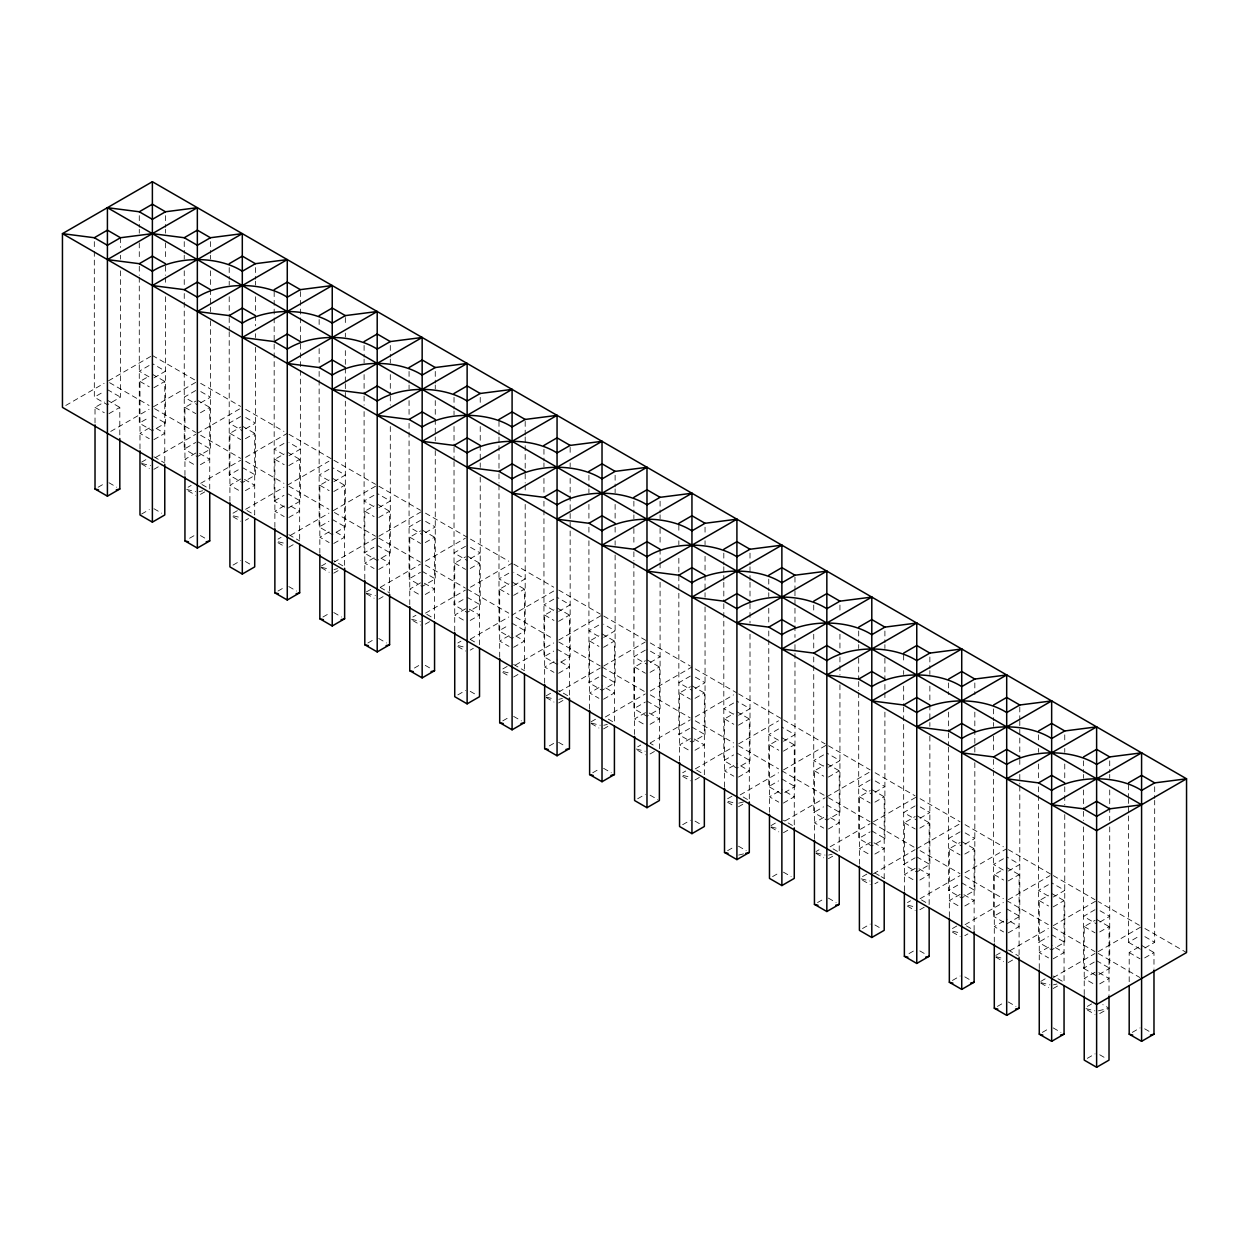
<?xml version="1.0" encoding="UTF-8"?>
<svg xmlns="http://www.w3.org/2000/svg" width="1249" height="1249" viewBox="0 0 1249 1249"><rect width="100%" height="100%" fill="white"/><g stroke="black" fill="none" stroke-linecap="round" stroke-linejoin="round"><path stroke-width="0.75" stroke-dasharray="5 3.75" d="M65.775 405.472L104.089 383.349M150.707 356.433L107.414 381.429L149.053 405.472M94.315 251.346L94.315 397.166L104.135 391.499M149.099 365.535L139.279 371.203L152.378 378.775M95.018 422.943L95.018 407.393L104.323 402.022M139.982 448.891L139.982 381.429L149.287 376.058M120.513 270.783L120.513 397.166L107.414 404.738L94.315 397.166M154.017 377.822L165.477 371.203L152.378 363.646M108.96 413.653L119.81 407.393L119.81 436.541M153.924 387.69L164.774 381.429L164.774 464.441M110.739 431.42L149.053 409.313M195.671 382.397L152.378 407.393L195.671 432.388M139.279 277.294L139.279 423.13L149.099 417.463M195.703 390.547L184.243 397.166L197.342 404.738M149.287 427.985L139.982 433.356L149.287 438.711M184.946 475.401L184.946 407.393L195.796 401.132M165.477 296.747L165.477 423.13L152.378 430.686L139.279 423.13M200.621 402.834L210.441 397.166L200.621 391.499M153.924 439.617L164.774 433.356L152.378 426.19M200.433 412.748L209.738 407.393L209.738 489.015M98.125 487.219L104.323 483.644M141.543 462.161L146.18 459.476M155.703 457.384L195.671 434.309M197.342 433.356L240.635 408.345M184.243 293.531L184.243 449.094L195.703 442.474M240.667 416.51L229.207 423.13L242.306 430.686M153.924 469.312L161.667 464.847M195.796 453.044L184.946 459.304L195.796 465.565M229.91 501.364L229.91 433.356L240.76 427.096M210.441 320.759L210.441 449.094L197.342 456.65L184.243 449.094M245.585 428.797L255.405 423.13L242.306 415.558M200.433 464.675L209.738 459.304L197.342 452.154M245.397 438.711L254.702 433.356L254.702 514.963L245.397 509.608M141.543 514.073L149.287 509.608M188.053 487.219L191.144 485.439M200.667 483.347L240.635 460.272M245.631 457.384L287.27 433.356M229.207 331.75L229.207 475.042L240.667 468.437M283.991 443.411L274.171 449.094L287.27 456.65M200.433 494.37L205.086 491.7M240.76 479.007L229.91 485.268L240.76 491.528M274.874 527.328L274.874 459.304L284.179 453.949M255.405 347.3L255.405 475.042L242.306 482.614L229.207 475.042M288.909 455.713L300.369 449.094L288.909 442.474M245.397 490.638L254.702 485.268L242.306 478.117M288.816 465.565L299.666 459.304L299.666 542.316M189.598 538.241L195.796 534.666M233.017 513.183L237.653 510.498M245.631 509.311L283.945 487.188M287.27 485.268L328.909 461.224M274.171 344.084L274.171 501.005L283.991 495.338M328.955 469.374L319.135 475.042L332.234 482.614M245.397 520.333L248.504 518.554M284.179 505.861L274.874 511.231L284.179 516.586M319.838 553.291L319.838 485.268L329.143 479.897M300.369 344.084L300.369 501.005L287.27 508.577L274.171 501.005M333.873 481.661L345.333 475.042L332.234 467.485M288.816 517.492L299.666 511.231L287.27 504.081M333.78 491.528L344.63 485.268L344.63 566.89L333.78 560.629M233.017 565.094L240.76 560.629M277.981 539.146L281.072 537.351M290.595 535.259L328.909 513.152M375.527 486.236L332.234 511.231L375.527 536.227M319.135 371.421L319.135 526.969L328.955 521.301M373.919 495.338L364.099 501.005L377.198 508.577M288.816 547.187L296.559 542.722M329.143 531.824L319.838 537.195L329.143 542.55M364.802 579.239L364.802 511.231L374.107 505.861M345.333 383.662L345.333 526.969L332.234 534.525L319.135 526.969M378.837 507.625L390.297 501.005L377.198 493.449M333.78 543.456L344.63 537.195L332.234 530.029M378.744 517.492L389.594 511.231L389.594 594.243M277.981 591.058L284.179 587.483M321.399 566L326.036 563.315M333.905 562.191L375.527 538.147M378.869 536.227L422.162 511.231M364.099 411.561L364.099 552.932L373.919 547.249M420.523 520.349L409.063 526.969L422.162 534.525M333.78 573.15L338.432 570.465M374.107 557.788L364.802 563.143L374.107 568.514M409.766 604.657L409.766 537.195L420.616 530.934M390.297 426.549L390.297 552.932L377.198 560.489L364.099 552.932M425.441 532.636L435.261 526.969L422.162 519.412M378.744 569.403L389.594 563.143L377.198 555.992M425.253 542.55L434.558 537.195L434.558 618.801M322.945 617.022L329.143 613.446M366.363 591.948L371 589.278M380.523 587.186L420.491 564.111M425.487 561.223L465.455 538.147M409.063 423.333L409.063 578.88L420.523 572.276M465.487 546.313L454.027 552.932L467.126 560.489M378.744 599.114L383.396 596.429M420.616 582.846L409.766 589.106L420.616 595.367M454.73 631.167L454.73 563.143L465.58 556.882M435.261 450.561L435.261 578.88L422.162 586.452L409.063 578.88M470.405 558.6L480.225 552.932L467.126 545.36M425.253 594.477L434.558 589.106L422.162 581.956M470.217 568.514L479.522 563.143L479.522 644.765M367.909 642.985L374.107 639.41M412.873 617.022L415.964 615.226M425.487 613.15L465.455 590.074M470.451 587.186L512.09 563.143M454.027 461.537L454.027 604.844L465.487 598.224M508.811 573.213L498.991 578.88L512.09 586.452M425.253 624.172L429.906 621.487M465.58 608.809L454.73 615.07L465.58 621.331M499.694 657.13L499.694 589.106L508.999 583.736M480.225 477.102L480.225 604.844L467.126 612.416L454.027 604.844M513.729 585.5L525.189 578.88L513.729 572.276M470.217 620.441L479.522 615.07L467.126 607.92M513.636 595.367L524.486 589.106L524.486 672.118M414.418 668.043L420.616 664.468M457.837 642.985L460.928 641.19M470.451 639.098L508.765 616.99M553.729 591.027L512.09 615.07L553.729 639.098M498.991 484.971L498.991 630.807L508.811 625.14M553.775 599.177L543.955 604.844L557.054 612.416M470.217 650.136L473.324 648.34M508.999 635.663L499.694 641.034L508.999 646.389M544.658 683.078L544.658 615.07L553.963 609.699M525.189 504.424L525.189 630.807L512.09 638.364L498.991 630.807M558.693 611.464L570.153 604.844L557.054 597.287M513.636 647.294L524.486 641.034L512.09 633.868M558.6 621.331L569.45 615.07L569.45 696.692L558.6 690.432M457.837 694.897L465.58 690.432M502.801 668.933L507.437 666.263M515.415 665.061L553.729 642.954M558.725 640.066L602.018 615.07M543.955 501.208L543.955 656.771L553.775 651.088M598.739 625.14L588.919 630.807L602.018 638.364M513.636 676.989L521.379 672.524M553.963 661.627L544.658 666.982L553.963 672.352M589.622 709.042L589.622 641.034L598.927 635.663M570.153 478.461L570.153 656.771L557.054 664.327L543.955 656.771M603.657 637.427L615.117 630.807L603.657 624.188M558.6 673.242L569.45 666.982L557.054 659.831M603.564 647.294L614.414 641.034L614.414 722.656L605.109 717.285M502.801 720.86L508.999 717.285M546.219 695.787L550.856 693.117M558.725 691.977L600.347 667.95M603.689 666.029L645.311 641.986M588.919 540.786L588.919 682.719L598.739 677.052M645.343 650.151L633.883 656.771L646.982 664.327M558.6 702.953L563.252 700.267M598.927 687.574L589.622 692.945L598.927 698.316M634.586 734.459L634.586 666.982L645.436 660.721M615.117 554.978L615.117 682.719L602.018 690.291L588.919 682.719M650.261 662.438L660.081 656.771L646.982 649.199M603.564 699.206L614.414 692.945L602.018 685.795M650.073 672.352L659.378 666.982L659.378 749.993M549.31 745.918L553.963 743.249M591.183 721.75L595.82 719.065M605.343 716.988L645.311 693.913M650.307 691.025L691.946 666.982M633.883 562.862L633.883 708.683L645.343 702.063M690.307 676.115L678.847 682.719L691.946 690.291M603.564 728.901L608.216 726.231M645.436 712.648L634.586 718.909L645.436 725.169M679.55 760.969L679.55 692.945L690.4 686.685M660.081 582.299L660.081 708.683L646.982 716.255L633.883 708.683M695.225 688.402L705.045 682.719L695.225 677.052M650.073 724.279L659.378 718.909L646.982 711.758M695.037 698.316L704.342 692.945L704.342 774.567L695.037 769.197M592.729 772.772L598.927 769.197M637.693 746.824L640.784 745.029M650.307 742.936L690.275 719.861M695.271 716.988L733.585 694.866M678.847 558.287L678.847 734.646L690.307 728.026M733.631 703.015L723.811 708.683L736.91 716.255M650.073 753.974L654.726 751.289M690.4 738.612L679.55 744.872L690.4 751.133M724.514 786.917L724.514 718.909L733.819 713.538M705.045 606.889L705.045 734.646L691.946 742.203L678.847 734.646M738.549 715.302L750.009 708.683L736.91 701.126M695.037 750.227L704.342 744.872L691.946 737.706M738.456 725.169L749.306 718.909L749.306 800.531L740.001 795.16M637.693 798.736L645.436 794.27M682.657 772.772L685.748 770.992M695.271 768.9L733.585 746.793M738.581 743.904L778.549 720.829M723.811 603.689L723.811 760.61L733.631 754.927M778.595 728.979L768.775 734.646L781.874 742.203M695.037 779.938L699.69 777.253M733.819 765.465L724.514 770.82L733.819 776.191M769.478 812.334L769.478 744.872L778.783 739.502M750.009 634.227L750.009 760.61L736.91 768.166L723.811 760.61M783.513 741.266L794.973 734.646L781.874 727.09M738.456 777.081L749.306 770.82L736.91 763.67M783.42 751.133L794.27 744.872L794.27 826.495L783.42 820.234M682.657 824.699L690.4 820.234M727.621 798.736L732.257 796.05M740.235 794.864L778.549 772.756M783.545 769.868L826.838 744.872M768.775 631.01L768.775 786.558L778.595 780.89M823.559 754.927L813.739 760.61L826.838 768.166M738.456 806.792L743.108 804.106M778.783 791.413L769.478 796.784L778.783 802.155M814.442 838.844L814.442 770.82L823.747 765.465M794.973 644.625L794.973 786.558L781.874 794.13L768.775 786.558M828.477 767.229L839.937 760.61L826.838 753.038M783.42 803.045L794.27 796.784L781.874 789.633M828.384 777.081L839.234 770.82L839.234 852.442L829.929 847.087M727.621 850.663L733.819 847.087M771.039 825.589L775.676 822.904M785.199 820.827L825.167 797.752M826.838 796.784L870.131 771.788M813.739 656.974L813.739 812.521L823.559 806.854M870.163 779.954L858.703 786.558L871.802 794.13M783.42 832.74L788.072 830.07M823.747 817.377L814.442 822.748L823.747 828.118M859.406 864.246L859.406 796.784L870.256 790.523M839.937 684.78L839.937 812.521L826.838 820.093L813.739 812.521M875.081 792.241L884.901 786.558L871.802 779.001M828.384 829.008L839.234 822.748L826.838 815.597M874.893 802.155L884.198 796.784L884.198 879.796M772.585 876.611L778.783 873.035M816.003 851.553L819.094 849.757M830.163 846.775L870.131 823.7M873.473 821.78L916.766 796.784M858.703 692.649L858.703 838.485L870.163 831.865M915.127 805.902L903.667 812.521L916.766 820.093M828.384 858.703L834.582 855.128M870.256 842.451L859.406 848.711L870.256 854.972M904.37 890.756L904.37 822.748L915.22 816.487M884.901 712.102L884.901 838.485L871.802 846.041L858.703 838.485M920.045 818.204L929.865 812.521L916.766 804.965M874.893 854.066L884.198 848.711L871.802 841.545M919.857 828.118L929.162 822.748L929.162 904.37L921.419 899.889M817.549 902.574L823.747 898.999M862.513 876.611L867.149 873.941M873.473 873.707L915.095 849.663M916.766 848.711L960.059 823.7M903.667 706.95L903.667 864.449L915.127 857.829M960.091 831.865L948.631 838.485L961.73 846.041M874.893 883.777L878 881.981M915.22 868.398L904.37 874.659L915.22 880.92M949.334 916.719L949.334 848.711L960.184 842.451M929.865 736.114L929.865 864.449L916.766 872.005L903.667 864.449M965.009 844.152L974.829 838.485L961.73 830.928M919.857 880.03L929.162 874.659L916.766 867.509M964.821 854.066L974.126 848.711L974.126 930.333L964.821 924.963M862.513 928.538L870.256 924.073M907.477 902.574L910.568 900.794M920.091 898.702L960.059 875.627M965.055 872.739L1006.694 848.711M948.631 747.105L948.631 890.396L960.091 883.792M1003.415 858.766L993.595 864.449L1006.694 872.005M919.857 909.725L924.51 907.055M960.184 894.362L949.334 900.623L960.184 906.883M994.298 942.136L994.298 874.659L1003.603 869.304M974.829 762.655L974.829 890.396L961.73 897.969L948.631 890.396M1008.333 871.068L1019.793 864.449L1006.694 856.876M964.821 905.993L974.126 900.623L961.73 893.472M1008.24 880.92L1019.09 874.659L1019.09 957.671M909.022 953.596L915.22 950.021M952.441 928.538L957.077 925.852M965.055 924.666L1003.369 902.543M1008.365 899.67L1049.987 875.627M993.595 770.539L993.595 916.36L1003.415 910.693M1048.379 884.729L1038.559 890.396L1051.658 897.969M964.821 935.688L967.928 933.909M1003.603 921.216L994.298 926.586L1003.603 931.957M1039.262 968.646L1039.262 900.623L1048.567 895.252M1019.793 786.089L1019.793 916.36L1006.694 923.932L993.595 916.36M1053.297 897.016L1064.757 890.396L1051.658 882.84M1008.24 932.847L1019.09 926.586L1006.694 919.436M1053.204 906.883L1064.054 900.623L1064.054 982.245L1053.204 975.984M952.441 980.449L960.184 975.984M995.859 955.391L1000.496 952.706M1010.019 950.614L1048.333 928.507M1053.329 925.618L1096.622 900.623M1038.559 786.776L1038.559 942.324L1048.379 936.656M1094.983 909.74L1083.523 916.36L1096.622 923.932M1008.24 962.542L1015.983 958.077M1048.567 947.179L1039.262 952.55L1048.567 957.905M1084.226 994.594L1084.226 926.586L1095.076 920.326M1064.757 814.567L1064.757 942.324L1051.658 949.88L1038.559 942.324M1099.901 922.043L1109.721 916.36L1096.622 908.804M1053.204 958.81L1064.054 952.55L1051.658 945.384M1099.713 931.957L1109.018 926.586L1109.018 994.594M997.405 1006.413L1003.603 1002.838M1040.823 981.355L1045.46 978.67M1053.329 977.545L1094.951 953.502M1098.293 951.582L1141.586 926.586L1098.293 901.591M1083.523 826.916L1083.523 968.287L1094.983 961.668M1128.487 815.94L1128.487 942.324L1139.947 935.704M1053.204 988.505L1057.856 985.82M1095.076 972.237L1084.226 978.498L1095.076 984.758M1129.19 981.698L1129.19 952.55L1140.04 946.289M1109.721 826.916L1109.721 968.287L1096.622 975.844L1083.523 968.287M1144.865 947.991L1154.685 942.324L1154.685 800.39M1099.713 983.869L1109.018 978.498L1096.622 971.347M1144.677 957.905L1153.982 952.55L1153.982 968.084M1042.369 1032.377L1048.567 1028.801M1087.333 1006.413L1091.969 1003.728M1099.713 1013.564L1109.018 1008.208L1102.82 1004.633M1087.333 1058.34L1095.076 1053.859M1132.297 1032.377L1140.04 1027.911M199.106 491.638L202.65 490.763M333.998 569.513L337.542 568.638M558.818 699.315L562.362 698.441M603.782 725.279L607.326 724.404M738.674 803.154L745.762 801.405M738.674 855.081L743.998 853.754M828.602 855.081L832.146 854.191M1053.422 984.868L1056.966 983.993M1098.386 1010.831L1107.239 1008.646M141.761 463.488L150.614 465.674M186.725 489.452L195.578 491.638M233.454 515.853L240.542 517.601M278.418 541.801L283.726 543.128M321.618 567.327L328.69 569.076M366.582 593.291L375.434 595.476M411.546 619.254L420.398 621.44M458.274 645.639L465.362 647.404M503.238 671.603L508.546 672.914M546.438 697.129L553.51 698.878M591.402 723.093L600.254 725.279M636.365 749.041L645.218 751.242M683.094 775.442L690.182 777.19M728.058 801.405L733.366 802.717M771.258 826.932L778.33 828.68M816.221 852.88L825.074 855.081M861.186 878.843L870.038 881.029M907.914 905.244L915.002 906.993M952.878 931.208L959.966 932.956M996.077 956.718L1003.15 958.483M1041.042 982.682L1049.894 984.868M1086.005 1008.646L1094.858 1010.831M152.378 355.465L195.671 380.461M200.667 383.349L240.635 406.425M245.631 409.313L283.945 431.42M288.941 434.309L332.234 459.304M333.905 460.272L375.527 484.3M378.869 486.236L420.491 510.263M425.487 513.152L467.126 537.195M470.451 539.115L508.765 561.223M513.761 564.111L553.729 587.186M558.725 590.074L600.347 614.102M603.689 616.022L646.982 641.034M650.307 642.954L690.275 666.029M695.271 668.902L736.91 692.945M738.581 693.913L781.874 718.909M783.545 719.861L825.167 743.904M828.509 745.825L870.131 769.868M875.127 772.756L915.095 795.832M920.091 798.704L960.059 821.78M965.055 824.668L1003.369 846.775M1008.365 849.663L1051.658 874.659M1053.329 875.627L1094.951 899.67M1144.911 928.507L1186.55 952.55M1144.865 936.656L1154.685 942.324M152.378 374.278L164.774 381.429M197.342 400.242L209.738 407.393M242.306 426.19L254.702 433.356M287.27 452.154L299.666 459.304M332.234 478.117L344.63 485.268M377.198 504.081L389.594 511.231M422.162 530.029L434.558 537.195M467.126 555.992L479.522 563.143M512.09 581.956L524.486 589.106M557.054 607.92L569.45 615.07M602.018 633.868L614.414 641.034M646.982 659.831L659.378 666.982M691.946 685.795L704.342 692.945M736.91 711.758L749.306 718.909M781.874 737.706L794.27 744.872M826.838 763.67L839.234 770.82M871.802 789.633L884.198 796.784M916.766 815.597L929.162 822.748M961.73 841.545L974.126 848.711M1006.694 867.509L1019.09 874.659M1051.658 893.472L1064.054 900.623M1096.622 919.436L1109.018 926.586M1141.586 945.384L1153.982 952.55M1128.487 942.324L1141.586 949.88M139.982 381.429L149.287 386.8M184.946 407.393L195.796 413.653M229.91 433.356L240.76 439.617M274.874 459.304L284.179 464.675M319.838 485.268L329.143 490.638M364.802 511.231L374.107 516.586M409.766 537.195L420.616 543.456M454.73 563.143L465.58 569.403M499.694 589.106L508.999 594.477M544.658 615.07L553.963 620.441M589.622 641.034L598.927 646.389M634.586 666.982L645.436 673.242M679.55 692.945L690.4 699.206M724.514 718.909L733.819 724.279M769.478 744.872L778.783 750.227M814.442 770.82L823.747 776.191M859.406 796.784L870.256 803.045M904.37 822.748L915.22 829.008M949.334 848.711L960.184 854.972M994.298 874.659L1003.603 880.03M1039.262 900.623L1048.567 905.993M1084.226 926.586L1095.076 932.847M1129.19 952.55L1140.04 958.81M200.667 435.276L240.635 458.352M245.631 461.224L283.945 483.347M288.941 486.236L328.909 509.311M378.869 538.147L420.491 562.191M425.487 565.063L465.455 588.138M467.126 589.106L508.765 613.15M558.725 641.986L600.347 666.029M602.018 666.982L645.311 691.977M650.307 694.866L690.275 717.941M695.271 720.829L733.585 742.936M738.581 745.825L778.549 768.9M781.874 770.82L825.167 795.832M828.509 797.752L870.131 821.78M871.802 822.748L915.095 847.743M920.091 850.631L960.059 873.707M965.055 876.595L1003.369 898.702M1006.694 900.623L1048.333 924.666M1053.329 927.539L1094.951 951.582M1098.293 953.502L1139.915 977.545M107.414 389.61L120.513 397.166M152.378 415.558L165.477 423.13M197.342 441.522L210.441 449.094M242.306 467.485L255.405 475.042M287.27 493.449L300.369 501.005M332.234 519.412L345.333 526.969M377.198 545.36L390.297 552.932M422.162 571.324L435.261 578.88M467.126 597.287L480.225 604.844M512.09 623.251L525.189 630.807M557.054 649.199L570.153 656.771M602.018 675.163L615.117 682.719M646.982 701.126L660.081 708.683M691.946 727.09L705.045 734.646M736.91 753.038L750.009 760.61M781.874 779.001L794.973 786.558M826.838 804.965L839.937 812.521M871.802 830.928L884.901 838.485M916.766 856.876L929.865 864.449M961.73 882.84L974.829 890.396M1006.694 908.804L1019.793 916.36M1051.658 934.767L1064.757 942.324M1096.622 960.715L1109.721 968.287M107.414 400.242L119.81 407.393M95.018 407.393L104.323 412.748M153.924 456.791L164.774 463.051M201.995 484.534L206.631 487.219M288.816 534.666L299.666 540.926M380.289 587.483L389.594 592.853M426.815 614.336L431.451 617.022M470.217 639.41L476.415 642.985M513.636 664.468L524.486 670.729M650.073 743.249L653.18 745.029M874.893 873.035L879.546 875.721M881.091 876.611L884.198 878.406M1008.24 950.021L1019.09 956.281M1144.677 1028.801L1150.875 1032.377M141.543 463.941L149.287 468.422M188.053 490.795L195.796 495.275M233.017 516.758L240.76 521.223M277.981 542.722L284.179 546.297M321.399 567.78L329.143 572.261M366.363 593.743L374.107 598.209M412.873 620.597L420.616 625.062M457.837 646.56L465.58 651.026M502.801 672.524L508.999 676.099M546.219 697.582L553.963 702.047M591.183 723.546L598.927 728.011M637.693 750.399L645.436 754.864M682.657 776.363L690.4 780.828M727.621 802.311L733.819 805.886M771.039 827.384L778.783 831.85M816.003 853.348L823.747 857.813M862.513 880.202L870.256 884.667M907.477 906.149L915.22 910.63M952.441 932.113L960.184 936.578M995.859 957.187L1003.603 961.652M1040.823 983.135L1048.567 987.616M1087.333 1009.988L1095.076 1014.469M108.96 482.754L116.703 487.219M153.924 508.718L161.667 513.183M200.433 535.571L205.086 538.241M245.397 561.519L251.595 565.094M288.816 586.593L296.559 591.058M333.78 612.556L341.523 617.022M378.744 638.504L386.487 642.985M425.253 665.358L431.451 668.933M470.217 691.322L476.415 694.897M513.636 716.395L521.379 720.86M558.6 742.343L564.798 745.918M603.564 768.307L611.307 772.772M650.073 795.16L657.817 799.625M695.037 821.124L701.235 824.699M738.456 846.182L746.199 850.663M783.42 872.145L791.163 876.611M828.384 898.109L836.127 902.574M874.893 924.963L881.091 928.538M919.857 950.926L924.51 953.596M964.821 976.874L971.019 980.449M1008.24 1001.948L1015.983 1006.413M1053.204 1027.911L1060.947 1032.377M1099.713 1054.765L1105.911 1058.34M1154.685 786.776L1154.685 798.439M1128.487 784.825L1128.487 796.487M1128.487 798.439L1128.487 813.989M1109.721 760.813L1109.721 772.475M1109.721 774.427L1109.721 778.314M1109.721 789.977L1109.721 820.515M1083.523 760.813L1083.523 772.475M1083.523 774.427L1083.523 778.314M1083.523 789.977L1083.523 809.414M1083.523 811.366L1083.523 820.515M1064.757 734.849L1064.757 740.688M1064.757 748.463L1064.757 752.351M1064.757 764.013L1064.757 779.579M1064.757 786.776L1064.757 804.856M1038.559 734.849L1038.559 740.688M1038.559 748.463L1038.559 752.351M1038.559 764.013L1038.559 779.579M1019.793 706.95L1019.793 718.612M1019.793 720.564L1019.793 736.114M1019.793 738.065L1019.793 757.503M1019.793 759.454L1019.793 767.229M1019.793 774.427L1019.793 784.138M993.595 708.886L993.595 720.564M993.595 722.5L993.595 726.387M993.595 736.114L993.595 751.664M993.595 759.454L993.595 768.588M974.829 682.938L974.829 694.6M974.829 712.102L974.829 745.153M974.829 747.105L974.829 752.928M948.631 682.938L948.631 694.6M948.631 712.102L948.631 731.539M948.631 732.913L948.631 745.153M929.865 656.974L929.865 668.637M929.865 670.588L929.865 674.476M929.865 686.138L929.865 701.688M929.865 704.998L929.865 726.387M903.667 655.022L903.667 662.813M903.667 670.588L903.667 674.476M903.667 686.138L903.667 705.576M884.901 631.01L884.901 642.673M884.901 644.625L884.901 648.512M884.901 658.239L884.901 690.713M884.901 692.649L884.901 698.488M858.703 631.01L858.703 642.673M858.703 644.625L858.703 648.512M858.703 658.239L858.703 679.628M858.703 681.564L858.703 690.713M839.937 605.047L839.937 612.837M839.937 634.227L839.937 649.777M839.937 656.974L839.937 675.053M813.739 605.047L813.739 612.837M813.739 634.227L813.739 649.777M794.973 577.147L794.973 588.81M794.973 590.761L794.973 606.311M794.973 608.263L794.973 637.427M768.775 579.099L768.775 590.761M768.775 592.697L768.775 596.6M768.775 608.263L768.775 623.813M750.009 553.135L750.009 564.798M750.009 566.749L750.009 580.363M750.009 582.299L750.009 601.737M750.009 603.689L750.009 623.126M723.811 553.135L723.811 564.798M723.811 566.749L723.811 580.363M723.811 582.299L723.811 601.737M705.045 527.172L705.045 533.011M705.045 540.786L705.045 544.673M705.045 556.336L705.045 571.901M705.045 575.211L705.045 597.178M678.847 525.236L678.847 533.011M678.847 540.786L678.847 544.673M660.081 501.208L660.081 512.886M660.081 514.822L660.081 518.71M660.081 528.436L660.081 543.986M660.081 549.248L660.081 560.91M660.081 562.862L660.081 570.637M633.883 501.208L633.883 512.886M633.883 514.822L633.883 518.71M633.883 528.436L633.883 543.986M633.883 551.761L633.883 560.91M615.117 475.26L615.117 486.923M615.117 488.859L615.117 492.762M615.117 504.424L615.117 519.974M615.117 527.172L615.117 533.588M615.117 540.786L615.117 545.251M588.919 475.26L588.919 486.923M588.919 488.859L588.919 492.762M588.919 504.424L588.919 519.974M588.919 527.172L588.919 533.588M570.153 447.345L570.153 455.136M570.153 462.911L570.153 466.798M543.955 449.297L543.955 460.959M543.955 462.911L543.955 466.798M543.955 478.461L543.955 494.011M525.189 421.397L525.189 434.995M525.189 436.947L525.189 471.95M525.189 473.886L525.189 483.035M525.189 484.971L525.189 492.762M498.991 421.397L498.991 434.995M498.991 436.947L498.991 471.95M498.991 473.886L498.991 483.035M480.225 397.369L480.225 405.16M480.225 426.549L480.225 442.099M480.225 445.409L480.225 467.376M454.027 397.369L454.027 409.048M454.027 410.983L454.027 414.871M454.027 426.549L454.027 445.987M454.027 447.345L454.027 459.601M435.261 371.421L435.261 383.084M435.261 385.02L435.261 388.923M435.261 400.586L435.261 416.136M435.261 419.445L435.261 440.835M409.063 371.421L409.063 383.084M409.063 385.02L409.063 388.923M409.063 400.586L409.063 416.136M390.297 345.458L390.297 357.12M390.297 359.072L390.297 362.959M390.297 374.622L390.297 394.06M390.297 396.011L390.297 405.16M364.099 345.458L364.099 357.12M364.099 359.072L364.099 362.959M364.099 374.622L364.099 394.06M364.099 396.011L364.099 405.16M345.333 317.558L345.333 325.333M345.333 333.108L345.333 336.996M345.333 350.61L345.333 381.71M319.135 319.494L319.135 325.333M319.135 348.658L319.135 364.224M300.369 291.595L300.369 342.148M274.171 291.595L274.171 342.148M255.405 267.583L255.405 279.245M255.405 281.181L255.405 285.084M255.405 296.747L255.405 312.297M255.405 315.607L255.405 325.911M255.405 333.686L255.405 337.573M229.207 267.583L229.207 279.245M229.207 281.181L229.207 285.084M229.207 296.747L229.207 316.184M229.207 317.558L229.207 329.798M210.441 241.619L210.441 253.282M210.441 255.233L210.441 259.121M210.441 270.783L210.441 286.333M210.441 289.643L210.441 311.61M184.243 241.619L184.243 253.282M184.243 255.233L184.243 259.121M184.243 270.783L184.243 286.333M165.477 215.655L165.477 227.318M165.477 229.27L165.477 233.157M165.477 242.884L165.477 258.434M165.477 266.209L165.477 275.358M165.477 277.294L165.477 285.084M139.279 215.655L139.279 227.318M139.279 229.27L139.279 233.157M139.279 242.884L139.279 258.434M139.279 266.209L139.279 275.358M120.513 237.732L120.513 247.458M120.513 255.233L120.513 259.121M94.315 241.619L94.315 249.394"/><path stroke-width="1.5" d="M152.378 181.714L62.45 233.641L62.45 407.393L1096.622 1004.461L1186.55 952.55L1186.55 778.798L152.378 181.714L152.378 522.129L164.774 514.963L164.774 464.441M1084.226 995.999L1084.226 1060.12L1096.622 1067.286L1096.622 726.871L1006.694 778.798L1038.559 782.889L1051.658 790.445C1075.904 774.911 1117.34 774.911 1141.586 790.445L1154.685 782.889L1186.55 778.798L1096.622 830.71L62.45 233.641L94.315 237.732L107.414 230.159L120.513 237.732L152.378 233.641L184.243 237.732L197.342 245.288L210.441 237.732L242.306 233.641L242.306 574.04L229.91 566.89L229.91 502.754M119.81 438.477L119.81 489.015L107.414 496.165L107.414 207.677L139.279 211.768L152.378 204.212L165.477 211.768L197.342 207.677L197.342 548.077L184.946 540.926L184.946 476.806M120.513 237.732L107.414 245.288L94.315 237.732M165.477 211.768L152.378 219.34L139.279 211.768M197.342 207.677L107.414 259.605L139.279 263.695L152.378 271.252C176.624 255.717 218.06 255.717 242.306 271.252L255.405 263.695L287.27 259.605L287.27 600.004L299.666 592.853L299.666 544.267M139.279 263.695L152.378 256.123L165.477 263.695M184.243 237.732L197.342 230.159L210.441 237.732M242.306 233.641L152.378 285.553L184.243 289.643L197.342 297.215C221.588 281.681 263.024 281.681 287.27 297.215L300.369 289.643L332.234 285.553L332.234 625.968L319.838 618.801L319.838 554.681M184.243 289.643L197.342 282.087L210.441 289.643M229.207 263.695L242.306 256.123L255.405 263.695M287.27 259.605L197.342 311.516L229.207 315.607L242.306 323.179C266.552 307.644 307.988 307.644 332.234 323.179L345.333 315.607L377.198 311.516L377.198 651.916L364.802 644.765L364.802 580.644M229.207 315.607L242.306 308.05L255.405 315.607M274.171 289.643L287.27 282.087L300.369 289.643M332.234 285.553L242.306 337.48L274.171 341.57L287.27 349.127C311.516 333.608 352.952 333.608 377.198 349.127L390.297 341.57L422.162 337.48L422.162 677.879L434.558 670.729L434.558 622.143M274.171 341.57L287.27 333.998L300.369 341.57M319.135 315.607L332.234 308.05L345.333 315.607M377.198 311.516L287.27 363.443L319.135 367.534L332.234 375.09C356.48 359.556 397.916 359.556 422.162 375.09L435.261 367.534L467.126 363.443L467.126 703.843L454.73 696.692L454.73 632.556M319.135 367.534L332.234 359.962L345.333 367.534M364.099 341.57L377.198 333.998L390.297 341.57M422.162 337.48L332.234 389.391L364.099 393.482L377.198 401.054C401.444 385.519 442.88 385.519 467.126 401.054L480.225 393.482L512.09 389.391L512.09 729.806L524.486 722.656L524.486 674.07M364.099 393.482L377.198 385.925L390.297 393.482M409.063 367.534L422.162 359.962L435.261 367.534M467.126 363.443L377.198 415.355L409.063 419.445L422.162 427.017C446.408 411.483 487.844 411.483 512.09 427.017L525.189 419.445L557.054 415.355L557.054 755.754L569.45 748.604L569.45 698.082M409.063 419.445L422.162 411.889L435.261 419.445M454.027 393.482L467.126 385.925L480.225 393.482M197.342 548.077L209.738 540.926L209.738 492.34M512.09 389.391L422.162 441.319L454.027 445.409L467.126 452.965C491.372 437.447 532.808 437.447 557.054 452.965L570.153 445.409L602.018 441.319L602.018 781.718L614.414 774.567L614.414 725.981M454.027 445.409L467.126 437.837L480.225 445.409M498.991 419.445L512.09 411.889L525.189 419.445M242.306 574.04L254.702 566.89L254.702 518.304M557.054 415.355L467.126 467.282L498.991 471.373L512.09 478.929C536.336 463.395 577.772 463.395 602.018 478.929L615.117 471.373L646.982 467.282L646.982 807.681L659.378 800.531L659.378 751.945M498.991 471.373L512.09 463.801L525.189 471.373M543.955 445.409L557.054 437.837L570.153 445.409M602.018 441.319L512.09 493.246L543.955 497.321L557.054 504.893C581.3 489.358 622.736 489.358 646.982 504.893L660.081 497.321L691.946 493.246L691.946 833.645L704.342 826.495L704.342 777.908M543.955 497.321L557.054 489.764L570.153 497.321M588.919 471.373L602.018 463.801L615.117 471.373M332.234 625.968L344.63 618.801L344.63 568.279M646.982 467.282L557.054 519.194L588.919 523.284L602.018 530.856C626.264 515.322 667.7 515.322 691.946 530.856L705.045 523.284L736.91 519.194L736.91 859.609L749.306 852.442L749.306 801.92M588.919 523.284L602.018 515.728L615.117 523.284M633.883 497.321L646.982 489.764L660.081 497.321M377.198 651.916L389.594 644.765L389.594 594.243M691.946 493.246L602.018 545.157L633.883 549.248L646.982 556.804C671.228 541.285 712.664 541.285 736.91 556.804L750.009 549.248L781.874 545.157L781.874 885.557L769.478 878.406L769.478 814.27M633.883 549.248L646.982 541.676L660.081 549.248M678.847 523.284L691.946 515.728L705.045 523.284M736.91 519.194L646.982 571.121L678.847 575.211L691.946 582.768C716.192 567.233 757.628 567.233 781.874 582.768L794.973 575.211L826.838 571.121L826.838 911.52L839.234 904.37L839.234 855.784M678.847 575.211L691.946 567.639L705.045 575.211M723.811 549.248L736.91 541.676L750.009 549.248M467.126 703.843L479.522 696.692L479.522 648.106M781.874 545.157L691.946 597.084L723.811 601.159L736.91 608.731C761.156 593.197 802.592 593.197 826.838 608.731L839.937 601.159L871.802 597.084L871.802 937.484L884.198 930.333L884.198 881.747M723.811 601.159L736.91 593.603L750.009 601.159M768.775 575.211L781.874 567.639L794.973 575.211M826.838 571.121L736.91 623.032L768.775 627.123L781.874 634.695C806.12 619.161 847.556 619.161 871.802 634.695L884.901 627.123L916.766 623.032L916.766 963.447L929.162 956.281L929.162 907.695M768.775 627.123L781.874 619.566L794.973 627.123M813.739 601.159L826.838 593.603L839.937 601.159M871.802 597.084L781.874 648.996L813.739 653.086L826.838 660.643C851.084 645.124 892.52 645.124 916.766 660.643L929.865 653.086L961.73 648.996L961.73 989.395L974.126 982.245L974.126 931.723M813.739 653.086L826.838 645.514L839.937 653.086M858.703 627.123L871.802 619.566L884.901 627.123M916.766 623.032L826.838 674.96L858.703 679.05L871.802 686.607C896.048 671.072 937.484 671.072 961.73 686.607L974.829 679.05L1006.694 674.96L1006.694 1015.359L994.298 1008.208L994.298 944.072M858.703 679.05L871.802 671.478L884.901 679.05M903.667 653.086L916.766 645.514L929.865 653.086M961.73 648.996L871.802 700.923L903.667 704.998L916.766 712.57C941.012 697.036 982.448 697.036 1006.694 712.57L1019.793 704.998L1051.658 700.923L1051.658 1041.323L1039.262 1034.172L1039.262 970.036M903.667 704.998L916.766 697.442L929.865 704.998M948.631 679.05L961.73 671.478L974.829 679.05M1006.694 674.96L916.766 726.871L948.631 730.962L961.73 738.534C985.976 722.999 1027.412 722.999 1051.658 738.534L1064.757 730.962L1096.622 726.871M948.631 730.962L961.73 723.405L974.829 730.962M993.595 704.998L1006.694 697.442L1019.793 704.998M1051.658 700.923L961.73 752.835L993.595 756.925L1006.694 764.482C1030.94 748.963 1072.376 748.963 1096.622 764.482L1109.721 756.925L1141.586 752.835L1141.586 1041.323L1153.982 1034.172L1153.982 970.036M993.595 756.925L1006.694 749.353L1019.793 756.925M1038.559 730.962L1051.658 723.405L1064.757 730.962M781.874 885.557L794.27 878.406L794.27 827.884M1038.559 782.889L1051.658 775.317L1064.757 782.889M1083.523 756.925L1096.622 749.353L1109.721 756.925M1141.586 752.835L1051.658 804.762L1083.523 808.837L1096.622 816.409L1109.721 808.837L1141.586 804.762L107.414 207.677M1083.523 808.837L1096.622 801.28L1109.721 808.837M1128.487 782.889L1141.586 775.317L1154.685 782.889M1006.694 1015.359L1019.09 1008.208L1019.09 957.671M1051.658 1041.323L1064.054 1034.172L1064.054 985.586M1096.622 1067.286L1109.018 1060.12L1109.018 995.999M116.266 489.889L119.81 489.015M206.194 541.801L209.738 540.926M296.122 593.728L299.666 592.853M341.086 619.691L344.63 618.801M386.05 645.639L389.594 644.765M431.014 671.603L434.558 670.729M520.942 723.53L524.486 722.656M565.906 749.478L569.45 748.604M610.87 775.442L614.414 774.567M745.762 853.317L749.306 852.442M835.69 905.244L839.234 904.37M925.618 957.156L929.162 956.281M970.582 983.119L974.126 982.245M1015.546 1009.083L1019.09 1008.208M1060.51 1035.046L1064.054 1034.172M1150.438 1035.046L1153.982 1034.172M95.018 424.879L95.018 489.015L98.562 489.889M184.946 540.926L188.49 541.801M274.874 528.717L274.874 592.853L278.418 593.728M319.838 618.801L323.382 619.691M364.802 644.765L368.346 645.639M409.766 606.592L409.766 670.729L413.31 671.603M499.694 658.52L499.694 722.656L503.238 723.53M544.658 684.483L544.658 748.604L548.202 749.478M589.622 710.431L589.622 774.567L593.166 775.442M724.514 788.322L724.514 852.442L728.058 853.317M814.442 840.234L814.442 904.37L817.986 905.244M904.37 892.161L904.37 956.281L907.914 957.156M949.334 918.109L949.334 982.245L952.878 983.119M1129.19 985.586L1129.19 1034.172L1132.734 1035.046M994.298 1008.208L997.842 1009.083M1039.262 1034.172L1042.806 1035.046M1129.19 1034.172L1141.586 1041.323M95.018 489.015L107.414 496.165M152.378 522.129L139.982 514.963L139.982 450.842M274.874 592.853L287.27 600.004M409.766 670.729L422.162 677.879M499.694 722.656L512.09 729.806M544.658 748.604L557.054 755.754M589.622 774.567L602.018 781.718M646.982 807.681L634.586 800.531L634.586 736.395M691.946 833.645L679.55 826.495L679.55 762.358M724.514 852.442L736.91 859.609M814.442 904.37L826.838 911.52M871.802 937.484L859.406 930.333L859.406 866.197M904.37 956.281L916.766 963.447M949.334 982.245L961.73 989.395"/></g></svg>
